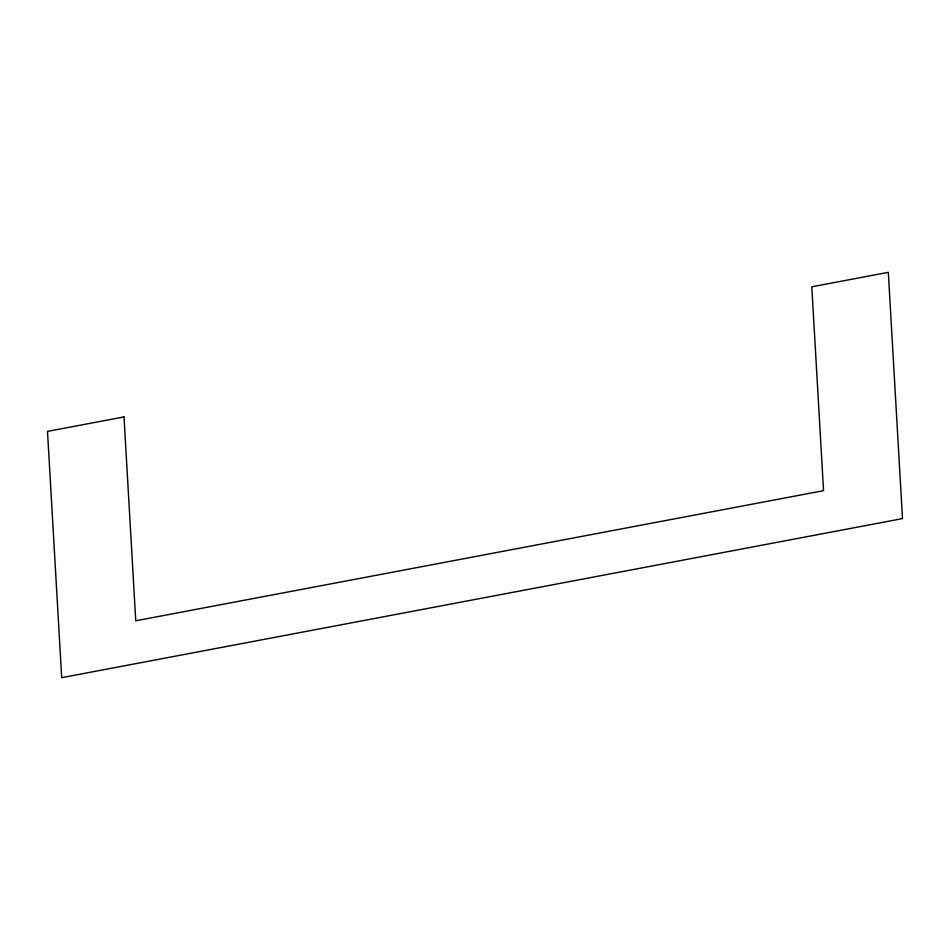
<?xml version="1.0" encoding="UTF-8"?>
<svg xmlns="http://www.w3.org/2000/svg" width="950" height="950" viewBox="0 0 950 950"><rect width="100%" height="100%" fill="white"/><g stroke="black" fill="none" stroke-linecap="round" stroke-linejoin="round"><path stroke-width="1.43" d="M124.011 416.919L47.5 431.395L61.691 677.671L902.5 518.605L888.309 272.329L811.799 286.805L823.543 490.663L135.755 620.778L124.011 416.919"/></g></svg>
